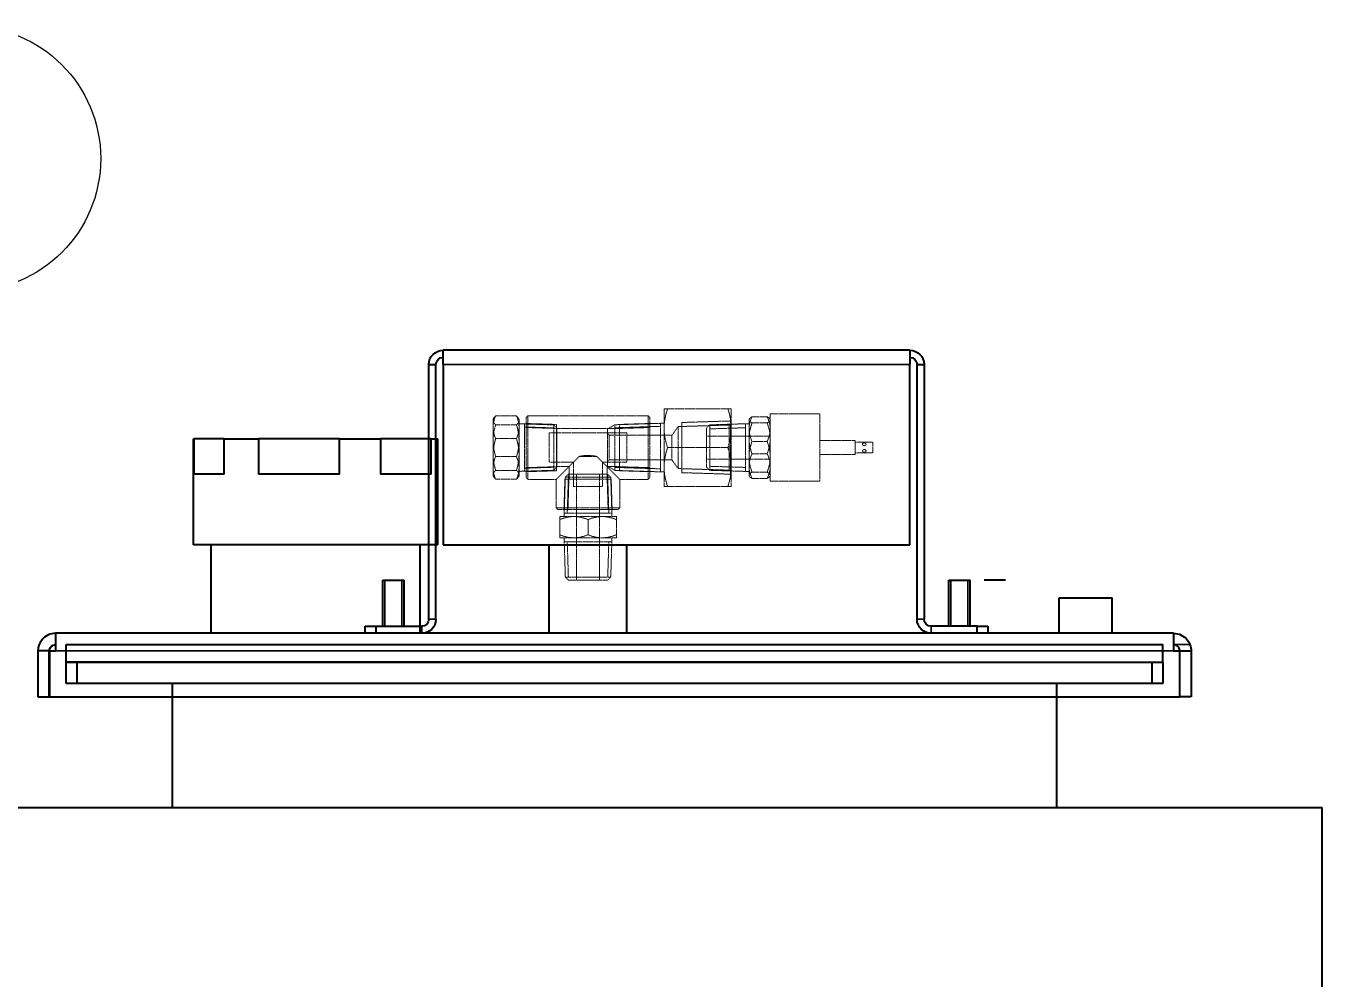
# Model space of a CAD drawing. Header units: millimetres. Extents: x 9486 to 14955, y -5687 to 1872.
# Drawn here: x 12413.8 to 12780.2, y -4354.4 to -4084.9 of the extents above; entities that cross this region are included whole.
import ezdxf

# ---------------------------------------------------------------- set-up
doc = ezdxf.new("R2010")
doc.units = ezdxf.units.MM
doc.linetypes.add('DASHED', pattern=[0.2067, 0.1654, -0.0413])
for name, color, linetype, lineweight in [('가려진 것(ISO)', 2, 'DASHED', 18), ('가시적인 것(ISO)', 3, 'Continuous', 40), ('가시적인 좁은 것(ISO)', 3, 'Continuous', 35), ('기호(ISO)', 5, 'Continuous', 25)]:
    doc.layers.add(name, color=color, linetype=linetype, lineweight=lineweight)

# ---------------------------------------------------------------- blocks, each defined once
blk = doc.blocks.new('A$C56A2788B')
at = {"layer": '가시적인 것(ISO)'}
for p, q in [((-83.5, 98), (48.5, 98)), ((-83.5, 98), (-83.5, 94)), ((48.5, 94), (48.5, 98)), ((-85.5, 94), (-87.5, 94)), ((-87.5, 94), (-87.5, 22)), ((-85.5, 22), (-85.5, 94)), ((-83.5, 43), (-83.5, 94)), ((48.5, 94), (48.5, 43)), ((52.5, 94), (50.5, 94)), ((50.5, 22), (50.5, 94)), ((52.5, 22), (52.5, 94)), ((51.82, 73), (50, 73)), ((50, 43), (50, 73)), ((51.82, 73), (66.16, 73)), ((51.82, 63), (51.82, 73)), ((66.16, 73), (66.16, 63)), ((77.73, 73), (66.16, 73)), ((77.73, 73), (100.64, 73)), ((77.73, 63), (77.73, 73)), ((100.64, 73), (100.64, 63)), ((110.41, 73), (100.64, 73)), ((110.41, 73), (118.98, 73)), ((110.41, 63), (110.41, 73)), ((118.98, 73), (118.98, 63)), ((119, 73), (118.98, 73)), ((119, 43), (119, 73)), ((51.82, 63), (66.16, 63)), ((77.73, 63), (100.64, 63)), ((110.41, 63), (118.98, 63)), ((48.5, 43), (-83.5, 43)), ((-3.5, 18), (-3.5, 43)), ((18.5, 18), (18.5, 43)), ((50, 43), (119, 43)), ((55, 18), (55, 43)), ((114, 18), (114, 43)), ((-94.5, 33), (-100.5, 33)), ((-100.5, 20), (-100.5, 33)), ((-94.5, 20), (-94.5, 33)), ((65.5, 33), (59.5, 33)), ((59.5, 20), (59.5, 33)), ((65.5, 20), (65.5, 33)), ((-125.7, 28), (-140.7, 28)), ((-140.7, 18), (-140.7, 28)), ((-125.7, 18), (-125.7, 28)), ((-102.5, 20), (-105.5, 20)), ((-105.5, 20), (-105.5, 18)), ((-102.5, 18), (-102.5, 20)), ((-102.5, 20), (-89.5, 20)), ((67.5, 20), (54.5, 20)), ((70.5, 20), (67.5, 20)), ((67.5, 20), (67.5, 18)), ((70.5, 18), (70.5, 20)), ((-158, 18), (158, 18)), ((-159.8, 13), (-163, 13)), ((-163, 13), (-163, 0)), ((-159.8, 0), (-159.8, 13)), ((-158, 13), (-159.73, 13)), ((-159.73, 13), (-159.73, 0)), ((159.73, 13), (158, 13)), ((159.73, 13), (159.73, 0)), ((159.8, 0), (159.8, 13)), ((159.8, 13), (163, 13)), ((163, 13), (163, 0)), ((-163, 0), (-159.8, 0)), ((159.73, 0), (-159.73, 0)), ((163, 0), (159.8, 0))]:
    blk.add_line(p, q, dxfattribs=at)
for centre, radius, start, end in [((-83.5, 94), 4, 90, 180), ((-83.5, 94), 2, 90, 180), ((48.5, 94), 4, 0, 90), ((48.5, 94), 2, 0, 90), ((-89.5, 22), 4, 270, 0), ((-89.5, 22), 2, 270, 0), ((54.5, 22), 4, 180, 270), ((54.5, 22), 2, 180, 270)]:
    blk.add_arc(centre, radius, start, end, dxfattribs=at)
for points in [[(-162.66, 14.8), (-162.89, 14.23), (-163, 13.61), (-163, 13)], [(-158, 14.8), (-158, 14.23), (-158, 13.61), (-158, 13)], [(158, 14.8), (158, 14.23), (158, 13.61), (158, 13)]]:
    blk.add_open_spline(points, degree=3, dxfattribs=at)
for points, knots in [([(-158, 18), (-159.51, 18), (-160.99, 17.28), (-161.93, 16.1), (-162.24, 15.7), (-162.49, 15.27), (-162.66, 14.8)], [0, 0, 0, 0, 0.5750446, 0.5750446, 0.5750446, 0.7655534, 0.7655534, 0.7655534, 0.7655534]), ([(-159.8, 13), (-159.8, 13.7), (-159.35, 14.38), (-158.71, 14.65), (-158.49, 14.75), (-158.24, 14.8), (-158, 14.8)], [-1, -1, -1, -1, -0.257621, -0.257621, -0.257621, 0, 0, 0, 0]), ([(-158, 18), (-158, 17.71), (-158, 17.28), (-158, 16.1), (-158, 15.7), (-158, 15.27), (-158, 14.8)], [0, 0, 0, 0, 0.5750446, 0.5750446, 0.5750446, 0.7655534, 0.7655534, 0.7655534, 0.7655534]), ([(158, 18), (158, 17.71), (158, 17.28), (158, 16.1), (158, 15.7), (158, 15.27), (158, 14.8)], [0, 0, 0, 0, 0.5750446, 0.5750446, 0.5750446, 0.7655534, 0.7655534, 0.7655534, 0.7655534]), ([(158, 18), (159.51, 18), (160.99, 17.28), (161.93, 16.1), (162.62, 15.22), (163, 14.11), (163, 13)], [0, 0, 0, 0, 0.575045, 0.575045, 0.575045, 1, 1, 1, 1]), ([(159.8, 13), (159.8, 13.7), (159.35, 14.38), (158.71, 14.65), (158.49, 14.75), (158.24, 14.8), (158, 14.8)], [-1, -1, -1, -1, -0.257621, -0.257621, -0.257621, 0, 0, 0, 0])]:
    blk.add_open_spline(points, degree=3, knots=knots, dxfattribs=at)
at = {"layer": '가시적인 좁은 것(ISO)'}
for p, q in [((48.5, 94), (-83.5, 94)), ((-99.9, 33), (-99.9, 20)), ((-95.1, 20), (-95.1, 33)), ((60.1, 33), (60.1, 20)), ((64.9, 20), (64.9, 33)), ((-87.5, 22), (-85.5, 22)), ((50.5, 22), (52.5, 22)), ((-89.5, 18), (-89.5, 20)), ((54.5, 20), (54.5, 18)), ((-158, 14.8), (-162.66, 14.8)), ((158, 13), (-158, 13))]:
    blk.add_line(p, q, dxfattribs=at)
blk = doc.blocks.new('A$C74B527A4')
at = {"layer": '가시적인 것(ISO)'}
for p in [(-200, -31.2), (200, -555.7)]:
    blk.add_line(p, (200, -31.2), dxfattribs=at)

msp = doc.modelspace()

# ---------------------------------------------------------------- linework, layer by layer
at = {"layer": '가려진 것(ISO)'}
for p, q in [((12546.579, -4195.16), (12552.473, -4195.16)), ((12555.198, -4195.617), (12555.698, -4195.117)), ((12555.698, -4195.117), (12555.698, -4213.117)), ((12589.698, -4195.117), (12555.698, -4195.117)), ((12589.698, -4195.117), (12589.698, -4213.117)), ((12590.198, -4195.617), (12589.698, -4195.117)), ((12594.198, -4193.117), (12594.198, -4198.617)), ((12612.216, -4193.117), (12595.181, -4193.117)), ((12612.982, -4195.237), (12613.198, -4195.112)), ((12612.982, -4195.237), (12612.982, -4212.997)), ((12613.198, -4195.362), (12612.982, -4195.237)), ((12613.198, -4193.117), (12613.198, -4198.617)), ((12624.198, -4194.617), (12624.198, -4213.617)), ((12624.198, -4194.617), (12638.198, -4194.617)), ((12638.198, -4213.617), (12638.198, -4194.617)), ((12545.864, -4196.117), (12546.047, -4195.801)), ((12545.864, -4196.42), (12545.864, -4196.117)), ((12545.864, -4202.159), (12545.864, -4196.42)), ((12546.579, -4197.681), (12552.473, -4197.681)), ((12553.198, -4196.136), (12553.005, -4195.801)), ((12553.198, -4212.097), (12553.198, -4196.136)), ((12562.981, -4197.698), (12553.198, -4197.392)), ((12554.761, -4210.792), (12554.761, -4197.441)), ((12562.981, -4198.554), (12554.761, -4198.298)), ((12555.198, -4195.617), (12555.198, -4212.617)), ((12563.806, -4197.577), (12555.198, -4197.308)), ((12563.806, -4198.706), (12555.198, -4198.437)), ((12562.981, -4210.535), (12562.981, -4197.698)), ((12563.864, -4198.581), (12562.981, -4197.698)), ((12563.806, -4197.577), (12563.806, -4210.656)), ((12563.806, -4198.757), (12581.59, -4198.757)), ((12563.864, -4209.652), (12563.864, -4198.581)), ((12578.198, -4198.867), (12580.288, -4197.66)), ((12578.198, -4198.867), (12578.198, -4209.367)), ((12580.288, -4197.66), (12594.198, -4197.226)), ((12580.288, -4197.66), (12580.288, -4210.573)), ((12593.205, -4198.113), (12580.288, -4198.517)), ((12590.198, -4197.308), (12581.59, -4197.577)), ((12581.59, -4210.656), (12581.59, -4197.577)), ((12581.59, -4198.706), (12590.198, -4198.437)), ((12590.198, -4195.617), (12590.198, -4212.617)), ((12593.205, -4197.257), (12593.205, -4210.976)), ((12594.198, -4198.617), (12594.198, -4209.617)), ((12596.43, -4200.617), (12598.198, -4198.183)), ((12598.198, -4198.183), (12612.561, -4197.734)), ((12598.198, -4198.183), (12598.198, -4210.05)), ((12613.198, -4196.585), (12599.192, -4197.022)), ((12599.192, -4211.211), (12599.192, -4197.022)), ((12606.198, -4198.581), (12607.082, -4197.698)), ((12606.198, -4198.581), (12606.198, -4209.652)), ((12607.082, -4197.698), (12618.198, -4197.351)), ((12607.082, -4197.698), (12607.082, -4210.535)), ((12607.082, -4197.698), (12607.082, -4210.535)), ((12617.203, -4198.511), (12607.082, -4198.827)), ((12612.561, -4197.734), (12613.198, -4197.367)), ((12612.561, -4210.499), (12612.561, -4197.734)), ((12613.198, -4198.617), (12613.198, -4209.617)), ((12617.203, -4197.382), (12617.203, -4210.851)), ((12618.198, -4196.117), (12618.303, -4195.968)), ((12618.198, -4196.117), (12618.198, -4198.872)), ((12618.198, -4198.872), (12618.198, -4206.726)), ((12623.332, -4195.384), (12619.065, -4195.384)), ((12623.332, -4197.141), (12619.065, -4197.141)), ((12624.198, -4196.117), (12624.094, -4195.968)), ((12545.864, -4209.856), (12545.864, -4202.159)), ((12552.473, -4201.595), (12546.579, -4201.595)), ((12561.698, -4199.993), (12561.698, -4208.24)), ((12561.698, -4199.993), (12583.698, -4199.993)), ((12578.698, -4200.617), (12578.198, -4200.117)), ((12578.698, -4200.617), (12578.698, -4207.617)), ((12596.43, -4200.617), (12578.698, -4200.617)), ((12583.698, -4208.24), (12583.698, -4199.993)), ((12596.43, -4200.617), (12596.43, -4207.617)), ((12624.198, -4200.867), (12606.198, -4200.867)), ((12619.065, -4202.36), (12623.332, -4202.36)), ((12638.198, -4202.117), (12648.198, -4202.117)), ((12648.198, -4206.117), (12648.198, -4202.117)), ((12648.198, -4202.617), (12653.198, -4202.617)), ((12653.198, -4205.617), (12653.198, -4202.617)), ((12612.216, -4204.117), (12595.181, -4204.117)), ((12623.332, -4205.873), (12619.065, -4205.873)), ((12638.198, -4206.117), (12648.198, -4206.117)), ((12648.198, -4205.617), (12653.198, -4205.617)), ((12545.864, -4212.117), (12545.864, -4209.856)), ((12546.579, -4206.638), (12552.473, -4206.638)), ((12554.761, -4209.935), (12562.981, -4209.679)), ((12563.806, -4209.527), (12555.198, -4209.796)), ((12568.575, -4208.24), (12561.698, -4208.24)), ((12563.864, -4209.652), (12562.981, -4210.535)), ((12568.575, -4208.24), (12563.698, -4213.117)), ((12563.806, -4209.476), (12567.339, -4209.476)), ((12567.339, -4209.476), (12567.339, -4213.009)), ((12570.198, -4206.617), (12568.575, -4208.24)), ((12568.575, -4215.117), (12568.575, -4208.24)), ((12570.198, -4206.617), (12575.198, -4206.617)), ((12575.198, -4206.617), (12576.822, -4208.24)), ((12576.822, -4208.24), (12576.822, -4215.117)), ((12583.698, -4208.24), (12576.822, -4208.24)), ((12581.698, -4213.117), (12576.822, -4208.24)), ((12578.058, -4209.476), (12578.058, -4213.009)), ((12578.058, -4209.476), (12581.59, -4209.476)), ((12578.698, -4207.617), (12578.198, -4208.117)), ((12578.198, -4209.367), (12580.288, -4210.573)), ((12596.43, -4207.617), (12578.698, -4207.617)), ((12580.288, -4209.717), (12593.205, -4210.12)), ((12581.59, -4209.527), (12590.198, -4209.796)), ((12594.198, -4209.617), (12594.198, -4215.117)), ((12596.43, -4207.617), (12598.198, -4210.05)), ((12624.198, -4207.367), (12606.198, -4207.367)), ((12606.198, -4209.652), (12607.082, -4210.535)), ((12607.082, -4209.406), (12617.203, -4209.722)), ((12613.198, -4209.617), (12613.198, -4215.117)), ((12618.198, -4206.726), (12618.198, -4211.971)), ((12545.864, -4212.117), (12546.047, -4212.432)), ((12546.579, -4210.552), (12552.473, -4210.552)), ((12546.579, -4213.073), (12552.473, -4213.073)), ((12553.198, -4212.097), (12553.005, -4212.432)), ((12562.981, -4210.535), (12553.198, -4210.841)), ((12555.198, -4210.925), (12563.806, -4210.656)), ((12555.198, -4212.617), (12555.698, -4213.117)), ((12563.698, -4213.117), (12555.698, -4213.117)), ((12563.698, -4213.117), (12563.698, -4221.117)), ((12566.159, -4213.009), (12565.89, -4221.617)), ((12566.28, -4212.5), (12565.933, -4223.617)), ((12566.159, -4213.009), (12579.238, -4213.009)), ((12567.163, -4211.617), (12566.28, -4212.5)), ((12579.117, -4212.5), (12566.28, -4212.5)), ((12567.164, -4211.621), (12566.82, -4222.621)), ((12567.288, -4213.009), (12567.019, -4221.617)), ((12578.234, -4211.617), (12567.163, -4211.617)), ((12569.448, -4241.617), (12569.448, -4211.617)), ((12575.948, -4241.617), (12575.948, -4211.617)), ((12578.109, -4213.009), (12578.378, -4221.617)), ((12578.577, -4222.621), (12578.233, -4211.621)), ((12578.234, -4211.617), (12579.117, -4212.5)), ((12579.117, -4212.5), (12579.464, -4223.617)), ((12579.507, -4221.617), (12579.238, -4213.009)), ((12580.288, -4210.573), (12594.198, -4211.007)), ((12581.59, -4210.656), (12590.198, -4210.925)), ((12581.698, -4213.117), (12581.698, -4221.117)), ((12589.698, -4213.117), (12581.698, -4213.117)), ((12590.198, -4212.617), (12589.698, -4213.117)), ((12598.198, -4210.05), (12612.561, -4210.499)), ((12599.192, -4211.211), (12613.198, -4211.648)), ((12607.082, -4210.535), (12618.198, -4210.882)), ((12612.561, -4210.499), (12613.198, -4210.867)), ((12613.198, -4212.872), (12612.982, -4212.997)), ((12612.982, -4212.997), (12613.198, -4213.122)), ((12618.198, -4211.971), (12618.198, -4212.117)), ((12618.198, -4212.117), (12618.303, -4212.265)), ((12623.332, -4211.093), (12619.065, -4211.093)), ((12623.332, -4212.849), (12619.065, -4212.849)), ((12624.198, -4212.117), (12624.094, -4212.265)), ((12624.198, -4213.617), (12638.198, -4213.617)), ((12568.575, -4215.117), (12576.822, -4215.117)), ((12612.216, -4215.117), (12595.181, -4215.117)), ((12563.698, -4221.117), (12581.698, -4221.117)), ((12564.198, -4221.617), (12563.698, -4221.117)), ((12564.198, -4221.617), (12581.198, -4221.617)), ((12568.698, -4223.617), (12564.698, -4223.617)), ((12564.698, -4228.75), (12564.698, -4224.483)), ((12579.433, -4222.621), (12565.964, -4222.621)), ((12576.698, -4223.617), (12568.698, -4223.617)), ((12572.698, -4228.75), (12572.698, -4224.483)), ((12580.698, -4223.617), (12576.698, -4223.617)), ((12580.698, -4224.483), (12580.698, -4228.75)), ((12581.198, -4221.617), (12581.698, -4221.117)), ((12568.698, -4229.617), (12564.698, -4229.617)), ((12566.28, -4240.733), (12565.933, -4229.617)), ((12565.968, -4230.733), (12579.429, -4230.733)), ((12566.824, -4230.733), (12567.136, -4240.733)), ((12576.698, -4229.617), (12568.698, -4229.617)), ((12580.698, -4229.617), (12576.698, -4229.617)), ((12578.261, -4240.733), (12578.573, -4230.733)), ((12579.117, -4240.733), (12579.464, -4229.617)), ((12579.117, -4240.733), (12566.28, -4240.733)), ((12567.163, -4241.617), (12566.28, -4240.733)), ((12578.234, -4241.617), (12567.163, -4241.617)), ((12578.234, -4241.617), (12579.117, -4240.733))]:
    msp.add_line(p, q, dxfattribs=at)
for points, weights in [([(12545.864, -4196.42), (12545.864, -4195.835), (12546.579, -4195.16)], [1, 1.0379548493, 1]), ([(12546.579, -4195.16), (12545.864, -4196.884), (12545.864, -4198.378)], [1, 1.0379548493, 1]), ([(12552.473, -4195.16), (12553.806, -4196.42), (12552.473, -4197.681)], [1, 1.15470053838, 1]), ([(12552.473, -4201.595), (12553.806, -4198.378), (12552.473, -4195.16)], [1, 1.15470053838, 1]), ([(12595.181, -4193.117), (12594.198, -4193.117), (12594.198, -4193.117)], [1.00615079326, 1.04114207867, 1]), ([(12594.198, -4198.617), (12594.198, -4196.064), (12595.181, -4193.117)], [1, 1.04114207867, 1.00615079326]), ([(12613.198, -4193.117), (12613.198, -4193.117), (12612.216, -4193.117)], [1, 1.04114207867, 1.00615079326]), ([(12612.216, -4193.117), (12613.198, -4196.064), (12613.198, -4198.617)], [1.00615079326, 1.04114207867, 1]), ([(12546.579, -4197.681), (12545.864, -4197.005), (12545.864, -4196.42)], [1, 1.0379548493, 1]), ([(12545.864, -4202.159), (12545.864, -4200.081), (12546.579, -4197.681)], [1, 1.0379548493, 1]), ([(12545.864, -4198.378), (12545.864, -4199.871), (12546.579, -4201.595)], [1, 1.0379548493, 1]), ([(12552.473, -4197.681), (12553.806, -4202.159), (12552.473, -4206.638)], [1, 1.15470053838, 1]), ([(12595.181, -4204.117), (12594.198, -4201.169), (12594.198, -4198.617)], [1.00615079326, 1.04114207867, 1]), ([(12613.198, -4198.617), (12613.198, -4201.169), (12612.216, -4204.117)], [1, 1.04114207867, 1.00615079326]), ([(12618.198, -4198.872), (12618.198, -4197.254), (12619.065, -4195.384)], [1, 1.04314139574, 1.01001874936]), ([(12619.065, -4195.384), (12618.198, -4195.855), (12618.198, -4196.262)], [1.01001874936, 1.04314139574, 1]), ([(12618.198, -4196.262), (12618.198, -4196.67), (12619.065, -4197.141)], [1, 1.04314139574, 1.01001874936]), ([(12619.065, -4197.141), (12618.198, -4199.48), (12618.198, -4201.507)], [1.01001874936, 1.04314139574, 1]), ([(12619.065, -4202.36), (12618.198, -4200.491), (12618.198, -4198.872)], [1.01001874936, 1.04314139574, 1]), ([(12623.332, -4195.384), (12624.198, -4197.254), (12624.198, -4198.872)], [1.01001874936, 1.04314139574, 1]), ([(12624.198, -4196.262), (12624.198, -4195.855), (12623.332, -4195.384)], [1, 1.04314139574, 1.01001874936]), ([(12623.332, -4197.141), (12624.198, -4196.67), (12624.198, -4196.262)], [1.01001874936, 1.04314139574, 1]), ([(12624.198, -4201.507), (12624.198, -4199.48), (12623.332, -4197.141)], [1, 1.04314139574, 1.01001874936]), ([(12624.198, -4198.872), (12624.198, -4200.491), (12623.332, -4202.36)], [1, 1.04314139574, 1.01001874936]), ([(12546.579, -4201.595), (12545.864, -4203.995), (12545.864, -4206.074)], [1, 1.0379548493, 1]), ([(12546.579, -4206.638), (12545.864, -4204.238), (12545.864, -4202.159)], [1, 1.0379548493, 1]), ([(12552.473, -4210.552), (12553.806, -4206.074), (12552.473, -4201.595)], [1, 1.15470053838, 1]), ([(12618.198, -4201.507), (12618.198, -4203.533), (12619.065, -4205.873)], [1, 1.04314139574, 1.01001874936]), ([(12618.198, -4206.726), (12618.198, -4204.7), (12619.065, -4202.36)], [1, 1.04314139574, 1.01001874936]), ([(12623.332, -4205.873), (12624.198, -4203.533), (12624.198, -4201.507)], [1.01001874936, 1.04314139574, 1]), ([(12623.332, -4202.36), (12624.198, -4204.7), (12624.198, -4206.726)], [1.01001874936, 1.04314139574, 1]), ([(12545.864, -4206.074), (12545.864, -4208.152), (12546.579, -4210.552)], [1, 1.0379548493, 1]), ([(12594.198, -4209.617), (12594.198, -4207.064), (12595.181, -4204.117)], [1, 1.04114207867, 1.00615079326]), ([(12612.216, -4204.117), (12613.198, -4207.064), (12613.198, -4209.617)], [1.00615079326, 1.04114207867, 1]), ([(12619.065, -4205.873), (12618.198, -4207.742), (12618.198, -4209.361)], [1.01001874936, 1.04314139574, 1]), ([(12624.198, -4209.361), (12624.198, -4207.742), (12623.332, -4205.873)], [1, 1.04314139574, 1.01001874936]), ([(12545.864, -4209.856), (12545.864, -4208.362), (12546.579, -4206.638)], [1, 1.0379548493, 1]), ([(12546.579, -4213.073), (12545.864, -4211.349), (12545.864, -4209.856)], [1, 1.0379548493, 1]), ([(12552.473, -4206.638), (12553.806, -4209.856), (12552.473, -4213.073)], [1, 1.15470053838, 1]), ([(12595.181, -4215.117), (12594.198, -4212.169), (12594.198, -4209.617)], [1.00615079326, 1.04114207867, 1]), ([(12613.198, -4209.617), (12613.198, -4212.169), (12612.216, -4215.117)], [1, 1.04114207867, 1.00615079326]), ([(12619.065, -4211.093), (12618.198, -4208.753), (12618.198, -4206.726)], [1.01001874936, 1.04314139574, 1]), ([(12618.198, -4209.361), (12618.198, -4210.98), (12619.065, -4212.849)], [1, 1.04314139574, 1.01001874936]), ([(12624.198, -4206.726), (12624.198, -4208.753), (12623.332, -4211.093)], [1, 1.04314139574, 1.01001874936]), ([(12623.332, -4212.849), (12624.198, -4210.98), (12624.198, -4209.361)], [1.01001874936, 1.04314139574, 1]), ([(12546.579, -4210.552), (12545.864, -4211.228), (12545.864, -4211.813)], [1, 1.0379548493, 1]), ([(12545.864, -4211.813), (12545.864, -4212.398), (12546.579, -4213.073)], [1, 1.0379548493, 1]), ([(12552.473, -4213.073), (12553.806, -4211.813), (12552.473, -4210.552)], [1, 1.15470053838, 1]), ([(12618.198, -4211.971), (12618.198, -4211.563), (12619.065, -4211.093)], [1, 1.04314139574, 1.01001874936]), ([(12619.065, -4212.849), (12618.198, -4212.378), (12618.198, -4211.971)], [1.01001874936, 1.04314139574, 1]), ([(12623.332, -4211.093), (12624.198, -4211.563), (12624.198, -4211.971)], [1.01001874936, 1.04314139574, 1]), ([(12624.198, -4211.971), (12624.198, -4212.378), (12623.332, -4212.849)], [1, 1.04314139574, 1.01001874936]), ([(12594.198, -4215.117), (12594.198, -4215.117), (12595.181, -4215.117)], [1, 1.04114207867, 1.00615079326]), ([(12612.216, -4215.117), (12613.198, -4215.117), (12613.198, -4215.117)], [1.00615079326, 1.04114207867, 1]), ([(12564.698, -4223.617), (12564.698, -4223.617), (12564.698, -4224.483)], [1, 1.04314139574, 1.01001874936]), ([(12564.698, -4224.483), (12566.842, -4223.617), (12568.698, -4223.617)], [1.01001874936, 1.04314139574, 1]), ([(12568.698, -4223.617), (12570.555, -4223.617), (12572.698, -4224.483)], [1, 1.04314139574, 1.01001874936]), ([(12572.698, -4224.483), (12574.842, -4223.617), (12576.698, -4223.617)], [1.01001874936, 1.04314139574, 1]), ([(12576.698, -4223.617), (12578.555, -4223.617), (12580.698, -4224.483)], [1, 1.04314139574, 1.01001874936]), ([(12580.698, -4224.483), (12580.698, -4223.617), (12580.698, -4223.617)], [1.01001874936, 1.04314139574, 1]), ([(12568.698, -4229.617), (12566.842, -4229.617), (12564.698, -4228.75)], [1, 1.04314139574, 1.01001874936]), ([(12564.698, -4228.75), (12564.698, -4229.617), (12564.698, -4229.617)], [1.01001874936, 1.04314139574, 1]), ([(12572.698, -4228.75), (12570.555, -4229.617), (12568.698, -4229.617)], [1.01001874936, 1.04314139574, 1]), ([(12576.698, -4229.617), (12574.842, -4229.617), (12572.698, -4228.75)], [1, 1.04314139574, 1.01001874936]), ([(12580.698, -4228.75), (12578.555, -4229.617), (12576.698, -4229.617)], [1.01001874936, 1.04314139574, 1]), ([(12580.698, -4229.617), (12580.698, -4229.617), (12580.698, -4228.75)], [1, 1.04314139574, 1.01001874936])]:
    msp.add_rational_spline(points, weights, degree=2, dxfattribs=at)
for points, knots in [([(12575.198, -4206.617), (12574.356, -4206.432), (12573.499, -4206.329), (12572.698, -4206.329), (12571.984, -4206.329), (12571.208, -4206.412), (12570.365, -4206.581), (12570.281, -4206.598), (12570.198, -4206.617)], [-0.24005255, -0.24005255, -0.24005255, -0.24005255, 0, 0, 0, 0.21429259, 0.21429259, 0.23783529, 0.23783529, 0.23783529, 0.23783529]), ([(12650.285, -4203.133), (12650.285, -4203.085), (12650.297, -4203.04), (12650.343, -4202.96), (12650.378, -4202.926), (12650.466, -4202.87), (12650.519, -4202.849), (12650.635, -4202.821), (12650.696, -4202.813), (12650.821, -4202.811), (12650.883, -4202.816), (12651.004, -4202.837), (12651.063, -4202.855), (12651.165, -4202.905), (12651.208, -4202.938), (12651.267, -4203.014), (12651.285, -4203.055), (12651.296, -4203.145), (12651.29, -4203.191), (12651.257, -4203.285), (12651.229, -4203.331), (12651.153, -4203.421), (12651.102, -4203.463), (12650.988, -4203.528), (12650.924, -4203.551), (12650.794, -4203.571), (12650.73, -4203.569), (12650.608, -4203.541), (12650.551, -4203.517), (12650.449, -4203.451), (12650.404, -4203.409), (12650.342, -4203.326), (12650.321, -4203.288), (12650.292, -4203.21), (12650.285, -4203.171), (12650.285, -4203.133)], [0, 0, 0, 0, 0.01910379, 0.01910379, 0.03855636, 0.03855636, 0.05822054, 0.05822054, 0.07710077, 0.07710077, 0.09574797, 0.09574797, 0.11568691, 0.11568691, 0.13628288, 0.13628288, 0.1550375, 0.1550375, 0.17290916, 0.17290916, 0.19131161, 0.19131161, 0.21151717, 0.21151717, 0.23186216, 0.23186216, 0.25102502, 0.25102502, 0.26955685, 0.26955685, 0.28886117, 0.28886117, 0.30380241, 0.30380241, 0.31874612, 0.31874612, 0.31874612, 0.31874612]), ([(12650.285, -4205.1), (12650.285, -4205.148), (12650.297, -4205.193), (12650.343, -4205.273), (12650.378, -4205.307), (12650.466, -4205.363), (12650.519, -4205.384), (12650.635, -4205.412), (12650.696, -4205.42), (12650.821, -4205.422), (12650.883, -4205.418), (12651.004, -4205.396), (12651.063, -4205.378), (12651.165, -4205.328), (12651.208, -4205.295), (12651.267, -4205.219), (12651.285, -4205.178), (12651.296, -4205.089), (12651.29, -4205.042), (12651.257, -4204.948), (12651.229, -4204.902), (12651.153, -4204.812), (12651.102, -4204.77), (12650.988, -4204.705), (12650.924, -4204.682), (12650.794, -4204.662), (12650.73, -4204.664), (12650.608, -4204.692), (12650.551, -4204.716), (12650.449, -4204.782), (12650.404, -4204.824), (12650.342, -4204.907), (12650.321, -4204.945), (12650.292, -4205.023), (12650.285, -4205.062), (12650.285, -4205.1)], [0, 0, 0, 0, 0.01910379, 0.01910379, 0.03855636, 0.03855636, 0.05822054, 0.05822054, 0.07710077, 0.07710077, 0.09574797, 0.09574797, 0.11568691, 0.11568691, 0.13628288, 0.13628288, 0.1550375, 0.1550375, 0.17290916, 0.17290916, 0.19131161, 0.19131161, 0.21151717, 0.21151717, 0.23186216, 0.23186216, 0.25102502, 0.25102502, 0.26955685, 0.26955685, 0.28886117, 0.28886117, 0.30380241, 0.30380241, 0.31874612, 0.31874612, 0.31874612, 0.31874612])]:
    msp.add_open_spline(points, degree=3, knots=knots, dxfattribs=at)
at = {"layer": '가시적인 것(ISO)'}
for p, q in [((12690.698, -4241.617), (12684.698, -4241.617)), ((12425.198, -4259.817), (12735.198, -4259.817)), ((12425.198, -4264.817), (12425.198, -4259.817)), ((12735.198, -4264.817), (12735.198, -4259.817)), ((12666.598, -4264.817), (12425.198, -4264.817)), ((12425.198, -4270.817), (12425.198, -4264.817)), ((12425.198, -4264.817), (12735.198, -4264.817)), ((12428.198, -4264.817), (12428.198, -4270.817)), ((12732.198, -4270.817), (12732.198, -4264.817)), ((12735.198, -4264.817), (12735.198, -4270.817)), ((12428.198, -4270.817), (12425.198, -4270.817)), ((12732.198, -4270.817), (12428.198, -4270.817)), ((12455.198, -4305.817), (12455.198, -4270.817)), ((12705.198, -4305.817), (12705.198, -4270.817)), ((12735.198, -4270.817), (12732.198, -4270.817))]:
    msp.add_line(p, q, dxfattribs=at)
at = {"layer": '기호(ISO)'}
msp.add_circle((12397.429, -4122.418), 37.5, dxfattribs=at)

# ---------------------------------------------------------------- block references
at = {"xscale": -1}
msp.add_blockref('A$C56A2788B', (12580.198, -4274.617), dxfattribs=at)
msp.add_blockref('A$C74B527A4', (12580.198, -4274.617))

doc.saveas('drawing.dxf')
